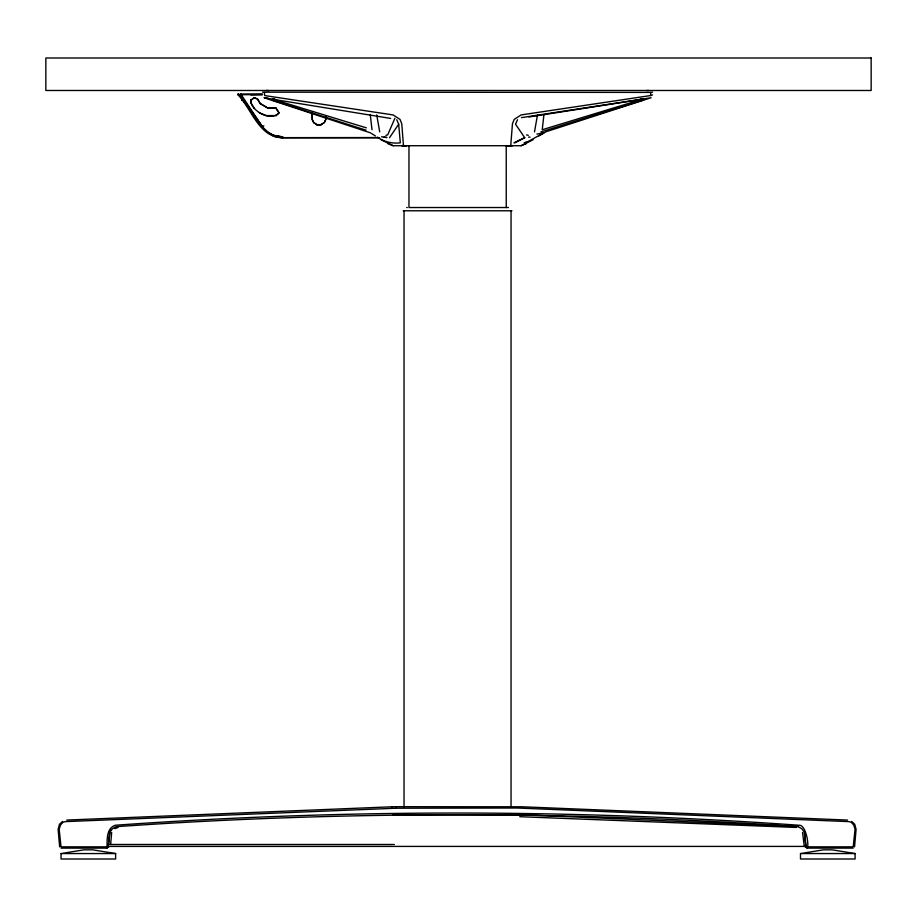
<?xml version="1.0" encoding="UTF-8"?>
<svg xmlns="http://www.w3.org/2000/svg" width="917" height="917" viewBox="0 0 917 917"><rect width="100%" height="100%" fill="white"/><g stroke="black" fill="none" stroke-linecap="round" stroke-linejoin="round"><path stroke-width="1.38" d="M61.049 853.555L61.026 859L115.634 859L115.622 853.555L92.674 849.83L83.997 849.83L61.049 853.555L115.622 853.555M800.507 853.555L800.495 859L855.102 859L855.08 853.555L832.143 849.83L823.455 849.83L800.507 853.555L855.08 853.555M250.891 100.228L250.868 102.67C254.284 112.539 270.87 121.353 279.032 112.883L275.96 108.08L267.466 107.851L260.256 103.61L257.482 98.979L254.135 97.695L250.891 100.228L254.135 97.695L257.494 98.99L260.256 103.61L267.615 107.908L275.96 108.08M325.776 116.677L325.741 119.531L324.4 122.477L320.526 124.953L316.801 124.655L313.786 122.752L312.284 119.76L312.193 112.951M325.799 116.791L325.776 119.497L324.24 122.706L320.526 124.953M250.96 100.079L250.822 102.498L254.341 108.584M381.14 139.751L393.129 145.723L510.735 145.723L512.454 123.749L514.196 119.405L521.154 114.923L650.485 95.563L650.761 92.411L652.56 92.17M804.564 832.338L806.043 847.044L804.324 846.414L109.891 846.414L108.183 847.044L108.504 844.511L110.625 844.488L111.679 832.476M854.564 846.838L856.088 829.346L854.724 824.257L851.641 821.426M379.649 137.756L282.711 137.791C258.64 137.561 251.785 108.836 237.686 94.52L238.489 93.935C252.072 108.951 260.451 136.025 282.723 137.642L378.549 137.55M61.049 848.122L106.945 848.122C107.392 840.236 105.822 828.406 115.37 825.243A4310.679 3876.044 0 0 1 798.856 825.243C807.143 824.028 810.112 853.016 806.009 846.838L807.269 848.122M108.183 847.044L109.662 832.338L110.602 830.252M543.953 114.545L542.222 129.744L640.238 99.85L641.751 98.6L640.261 98.921M108.504 844.511L110.017 831.983L112.447 828.727L116.069 826.687A4393.015 3942.275 0 0 1 798.157 826.687L801.767 828.727L804.209 831.983L806.043 847.044M106.773 846.838L61.026 846.838L59.181 829.289L60.384 825.151L62.941 822.308L65.153 821.632L396.155 808.221L396.35 806.696L522.209 806.788L847.491 820.073M370.399 132.827L264.05 97.741L272.326 99.185L272.189 100.159L366.021 130.18M534.508 131.876L537.477 114.946M262.606 92.17L650.761 92.411M394.872 118.327L387.696 134.879L385.908 135.326M517.509 119.726L515.537 124.196L524.707 137.699L514.827 142.846M389.519 137.699L398.689 124.196L396.717 119.726M106.945 848.122L108.206 846.838M276.155 115.657L279.032 112.883L275.868 108.057M62.585 821.426L59.49 824.257L58.126 829.346L59.651 846.838M253.321 114.384L239.371 95.07L240.827 94.004L262.262 94.015M263.844 125.801L262.354 126.878L239.83 94.738L262.537 94.497M542.944 133.332L527.997 141.585M538.806 135.934L546.188 131.693L651.116 97.741L521.475 117.628M533.086 139.751L521.085 145.723L507.456 145.723L512.488 145.62L510.735 145.723M513.898 142.834L524.707 137.699M524.134 142.834L526.713 141.757M521.085 145.723L526.518 143.545M114.843 828.647L118.052 827.443M650.485 95.563L652.549 94.852M540.847 131.945L640.696 100.893L642.977 100.159L642.84 99.185L528.891 116.986M536.904 134.065L543.827 132.827M317.5 124.953L321.237 124.632L316.801 124.655L317.5 124.953L313.614 122.511L312.216 119.439L312.147 112.321M66.735 820.073L392.098 806.788M528.582 137.137L530.06 137.08M396.35 806.696L392.006 806.788L392.487 808.255M646.439 90.542L649.064 90.485M250.8 94.898L262.216 94.726M396.155 808.221L517.417 808.026L849.062 821.632L851.274 822.308L853.842 825.151L855.045 829.289L853.188 846.838L807.441 846.838L807.178 848.11L853.165 848.122M406.655 207.529L407.263 207.529M508.408 207.529L408.971 207.529L408.971 145.723M403.228 210.784L511.95 210.784M392.636 814.743L521.578 814.743L798.466 826.423M110.625 844.488L394.333 844.488M276.395 115.599L266.262 115.565L259.373 112.871M266.102 90.485L268.727 90.542M384.154 137.08L386.917 137.539L381.587 136.782M519.721 816.703L796.162 827.443M272.326 99.185L390.608 118.419M266.4 98.027L268.154 98.302M273.862 135.429L282.711 136.92L273.793 135.407L267.455 132.128L262.354 126.878L240.827 94.004M273.255 136.278L282.711 137.768L282.688 136.793M274.905 98.921L273.415 98.6L273.518 99.357M526.53 134.879L528.307 135.326M274.928 99.85L366.33 127.841M387.696 143.545L393.129 145.723M377.449 137.252C384.223 141.837 392.155 143.854 400.316 142.834L398.689 124.196M371.27 133.332L375.408 135.934M242.696 99.735L241.733 100.113M244.369 102.051L242.432 99.391L241.801 100.205M256.29 118.511L257.826 120.631M254.972 116.654L258.25 121.193M239.83 94.738L262.549 126.741M804.324 846.414L802.535 832.476M403.48 145.723L401.761 123.749L400.018 119.405L393.061 114.923L264.681 95.563L264.405 92.411M376.738 114.946L379.707 131.876M370.273 114.545L371.993 129.744M511.044 210.784L511.044 806.696M506.241 145.723L506.241 207.529M404.042 210.784L404.042 806.696M238.58 94.073L237.686 94.52L238.58 94.073M871.15 58L45.85 58L45.85 90.485L871.15 90.485L871.15 58M406.758 145.723L401.738 145.62L406.758 145.723"/></g></svg>
